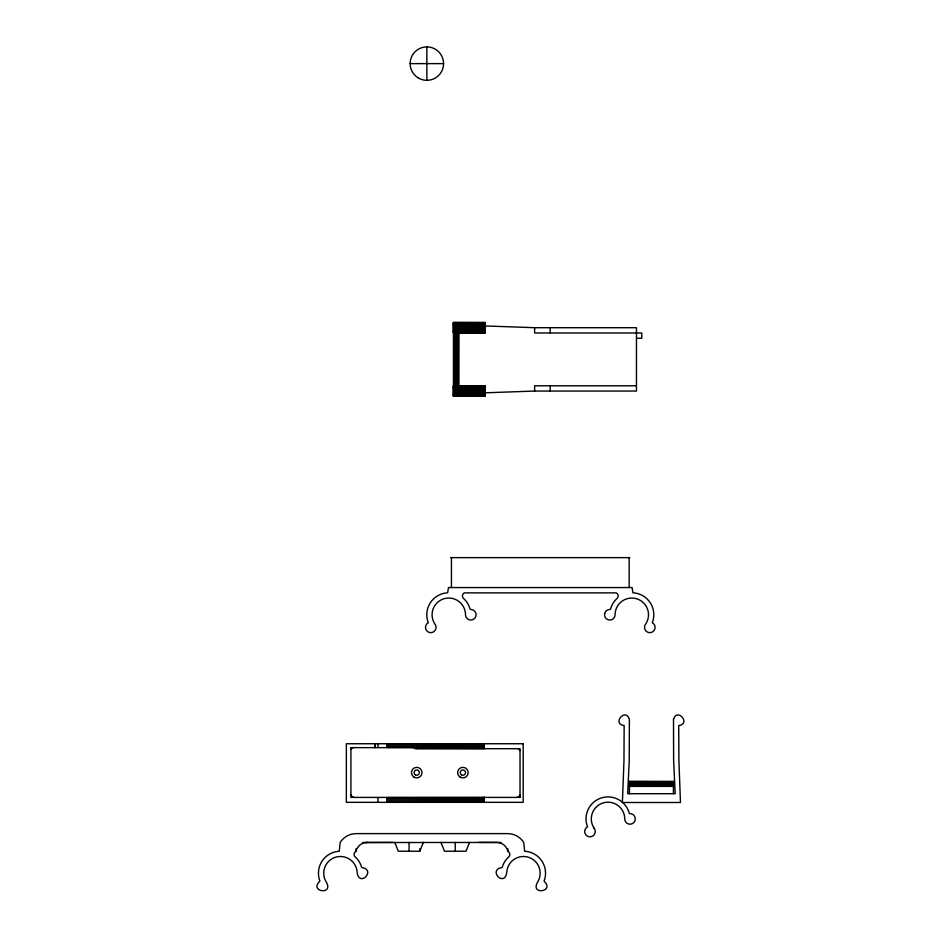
<?xml version="1.0" encoding="UTF-8"?>
<svg xmlns="http://www.w3.org/2000/svg" width="938" height="938" viewBox="0 0 938 938"><rect width="100%" height="100%" fill="white"/><g stroke="black" fill="none" stroke-linecap="round" stroke-linejoin="round"><path stroke-width="1.41" d="M374.977 747.621L374.977 743.752M375.13 747.621L375.13 743.752M377.967 747.621L377.991 743.752M386.819 747.621L386.819 743.752M388.309 747.621L388.309 743.752M389.809 747.621L389.809 743.752M391.31 747.621L391.31 743.752M392.799 747.621L392.799 743.752M394.3 747.621L394.3 743.752M395.789 747.621L395.789 743.752M397.278 747.621L397.278 743.752M398.767 747.621L398.767 743.752M400.256 747.621L400.256 743.752M401.745 747.621L401.745 743.752M403.234 747.621L403.234 743.752M404.712 747.621L404.712 743.752M406.189 747.621L406.189 743.752M407.667 747.621L407.667 743.752M409.132 747.621L409.132 743.752M410.598 747.621L410.598 743.752M412.063 743.752L412.063 747.621L413.517 747.633L413.517 743.752M351.011 794.685L350.918 797.417L353.661 797.335M519.898 750.517L520.027 748.688L518.093 748.782M394.781 842.418L398.31 851.212L419.837 851.212L423.355 842.418M469.528 842.418L466.01 851.212L444.471 851.212L440.954 842.418M365.785 842.523L496.835 842.453A11.315 11.315 0 0 1 507.868 851.317A3.342 3.342 0 0 1 508.724 856.851A21.996 21.996 0 0 0 502.205 867.509C487.15 869.854 504.75 887.923 506.755 872.328A16.72 16.72 0 0 1 528.2 857.18A16.72 16.72 0 0 1 537.931 881.556C529.173 895.778 555.554 891.663 544.028 881.204A21.996 21.996 0 0 0 524.6 851.235L523.756 842.465A19.217 19.217 0 0 0 507.868 833.612L356.03 833.612A19.217 19.217 0 0 0 340.142 842.465L339.286 851.235A21.996 21.996 0 0 0 319.905 881.087C308.321 891.886 334.76 895.614 325.967 881.556A16.72 16.72 0 0 1 335.698 857.18A16.72 16.72 0 0 1 357.132 872.328C359.137 887.923 376.736 869.854 361.693 867.509A21.996 21.996 0 0 0 355.162 856.851A3.342 3.342 0 0 1 356.03 851.317L356.03 848.784M485.134 392.811L534.637 391.052L636.468 391.052L636.468 327.702L534.637 327.702L485.134 325.943M362.889 842.453L392.834 842.418M410.141 63.62L443.58 63.62M453.453 322.52L485.134 322.66M453.453 322.754L485.134 322.86M453.453 322.977L485.134 322.977M453.453 323.106L485.134 323.106M453.453 323.411L485.134 323.411M453.453 323.587L485.134 323.587M453.453 323.762L485.134 323.762M453.453 323.95L485.134 323.95M453.453 324.149L485.134 324.149M453.453 324.36L485.134 324.36M453.453 324.583L485.134 324.583M453.453 324.806L485.134 324.806M453.453 325.052L485.134 325.052M453.453 325.287L485.134 325.287M453.453 325.545L485.134 325.545M453.453 325.791L485.134 325.791M453.453 326.061L485.134 326.061M453.453 326.318L485.134 326.318M453.453 326.588L485.134 326.588M453.453 326.858L485.134 326.858M453.453 327.139L485.134 327.139M453.453 327.409L485.134 327.409M453.453 327.69L485.134 327.69M453.453 327.972L485.134 327.972M453.453 328.241L485.134 328.241M453.453 328.523L485.134 328.523M453.453 328.792L485.134 328.792M453.453 329.062L485.134 329.062M453.453 329.32L485.134 329.32M453.453 329.59L485.134 329.59M453.453 329.836L485.134 329.836M453.453 330.094L485.134 330.094M453.453 330.34L485.134 330.34M453.453 330.575L485.134 330.575M453.453 330.797L485.134 330.797M453.453 331.02L485.134 331.02M453.453 331.231L485.134 331.231M453.453 331.431L485.134 331.431M453.453 331.618L485.134 331.618M453.453 331.806L485.134 331.806M453.453 331.97L485.134 331.97M453.453 332.275L485.134 332.122M453.453 332.404L485.134 332.404M485.134 332.521L453.453 332.627L485.134 332.802M453.453 332.978L485.134 332.931L485.134 322.438L453.453 322.473L453.453 396.317L485.134 396.235L485.134 385.788L453.453 385.788M636.468 338.266L641.744 338.266L641.744 332.978L534.637 332.978L534.637 327.702M636.468 385.776L534.637 385.776L534.637 391.052M453.453 385.881L485.134 385.952M453.453 386.034L485.134 386.128M453.453 386.233L485.134 386.35M453.453 386.479L485.134 386.479M453.453 386.784L485.134 386.632M453.453 386.948L485.134 386.948M453.453 387.136L485.134 387.136M453.453 387.324L485.134 387.324M453.453 387.523L485.134 387.523M453.453 387.734L485.134 387.734M453.453 387.957L485.134 387.957M453.453 388.18L485.134 388.18M453.453 388.414L485.134 388.414M453.453 388.66L485.134 388.66M453.453 388.918L485.134 388.918M453.453 389.164L485.134 389.164M453.453 389.434L485.134 389.434M453.453 389.692L485.134 389.692M453.453 389.962L485.134 389.962M453.453 390.231L485.134 390.231M453.453 390.513L485.134 390.513M453.453 390.783L485.134 390.783M453.453 391.064L485.134 391.064M453.453 391.345L485.134 391.345M453.453 391.615L485.134 391.615M453.453 391.896L485.134 391.896M453.453 392.166L485.134 392.166M453.453 392.436L485.134 392.436M453.453 392.694L485.134 392.694M453.453 392.963L485.134 392.963M453.453 393.21L485.134 393.21M453.453 393.468L485.134 393.468M453.453 393.702L485.134 393.702M453.453 393.948L485.134 393.948M453.453 394.171L485.134 394.171M453.453 394.394L485.134 394.394M453.453 394.605L485.134 394.605M453.453 394.804L485.134 394.804M453.453 394.992L485.134 394.992M453.453 395.168L485.134 395.168M453.453 395.344L485.134 395.344M453.453 395.496L485.134 395.496M453.453 395.648L485.134 395.777M453.453 395.895L485.134 395.895M453.453 396.094L485.134 396M450.721 557.629L629.867 557.629M629.445 781.413L673.425 781.448M629.445 781.565L673.425 781.635M629.445 781.835L673.425 781.835M629.445 781.952L673.425 782.093M629.445 782.233L673.425 782.233M629.445 782.386L673.425 782.386M629.445 782.562L673.425 782.562M629.445 782.738L673.425 782.738M629.445 782.925L673.425 782.925M629.445 783.124L673.425 783.124M629.445 783.336L673.425 783.336M629.445 783.558L673.425 783.558M629.445 783.781L673.425 783.781M629.445 784.016L673.425 784.016M629.445 784.262L673.425 784.262M629.445 784.508L673.425 784.508M629.445 784.766L673.425 784.766M629.445 785.024L673.425 785.024M629.445 785.294L673.425 785.294M629.445 785.563L673.425 785.563M629.445 785.833L673.425 785.833M629.445 786.103L673.425 786.103M629.445 786.384L673.425 786.384M478.532 842.418L500.974 842.453M414.092 747.633L414.971 747.633L353.556 747.633A2.638 2.638 0 0 0 350.918 750.283L350.918 793.9A3.518 3.518 0 0 0 354.435 797.417L516.51 797.417A3.518 3.518 0 0 0 520.027 793.9L520.027 751.326A2.638 2.638 0 0 0 517.389 748.688L414.971 748.688L414.971 743.752M517.284 797.335L520.027 797.417L519.933 794.685M351.046 749.462L350.918 747.645L352.852 747.738M350.918 747.645L352.747 747.774M593.977 828.055L594.153 828.277A5.276 5.276 0 0 1 593.027 835.852A5.276 5.276 0 0 1 585.511 834.328A5.276 5.276 0 0 1 587.434 826.906L587.481 826.788A21.996 21.996 0 0 1 601.211 797.98A21.996 21.996 0 0 1 629.257 813.211L629.457 813.656A5.276 5.276 0 0 1 635.178 817.807L635.225 819.73A5.276 5.276 0 0 1 629.328 824.139A5.276 5.276 0 0 1 624.755 818.358L624.708 818.03A16.72 16.72 0 0 0 602.853 803.01A16.72 16.72 0 0 0 593.989 828.008L594.153 828.277M519.898 794.838L520.027 797.417M673.425 781.377L673.425 793.7M629.445 781.377L629.445 793.7M629.164 557.629L629.164 587.551M550.219 327.702L550.219 332.978M550.219 385.776L550.219 391.052M507.868 848.784L507.868 851.317M484.301 743.752L484.301 748.676M484.336 797.066L484.336 802.342M483.551 743.752L483.551 748.676M483.551 797.417L483.551 802.342M482.742 743.752L482.742 748.676M482.742 797.417L482.742 802.342M481.921 743.752L481.921 748.676M481.921 797.417L481.921 802.342M481.077 743.752L481.077 748.676M481.077 797.417L481.077 802.342M480.221 743.752L480.221 748.676M480.221 797.417L480.221 802.342M479.353 743.752L479.353 748.676M479.353 797.417L479.353 802.342M478.462 743.752L478.462 748.676M478.462 797.417L478.462 802.342M477.559 743.752L477.559 748.676M477.559 797.417L477.559 802.342M476.645 743.752L476.645 748.676M476.645 797.417L476.645 802.342M475.707 743.752L475.707 748.676M475.707 797.417L475.707 802.342M474.757 743.752L474.757 748.676M474.757 797.417L474.757 802.342M473.796 743.752L473.796 748.676M473.796 797.417L473.796 802.342M472.811 743.752L472.811 748.676M472.811 797.417L472.811 802.342M471.814 743.752L471.814 748.676M471.814 797.417L471.814 802.342M470.806 743.752L470.806 748.676M470.806 797.417L470.806 802.342M469.786 743.752L469.786 748.676M469.786 797.417L469.786 802.342M468.742 743.752L468.742 748.676M468.742 797.417L468.742 802.342M467.699 743.752L467.699 748.676M467.699 797.417L467.699 802.342M466.632 743.752L466.632 748.676M466.632 797.417L466.632 802.342M465.553 743.752L465.553 748.676M465.553 797.417L465.553 802.342M464.462 743.752L464.462 748.676M464.462 797.417L464.462 802.342M463.349 743.752L463.349 748.676M463.349 797.417L463.349 802.342M462.235 743.752L462.235 748.676M462.235 797.417L462.235 802.342M461.097 743.752L461.097 748.676M461.097 797.417L461.097 802.342M459.96 743.752L459.96 748.676M459.96 797.417L459.96 802.342M458.799 743.752L458.799 748.676M458.799 797.417L458.799 802.342M458.741 332.978L458.729 385.776M458.553 332.978L458.483 385.776M458.283 332.978L458.283 385.776M458.166 332.978L458.025 385.776M457.885 332.978L457.885 385.776M457.732 332.978L457.732 385.776M457.627 743.752L457.627 748.676M457.627 797.417L457.627 802.342M457.556 332.978L457.556 385.776M457.381 332.978L457.381 385.776M457.193 332.978L457.193 385.776M456.994 332.978L456.994 385.776M456.783 332.978L456.783 385.776M456.56 332.978L456.56 385.776M456.443 743.752L456.443 748.676M456.443 797.417L456.443 802.342M456.337 332.978L456.337 385.776M456.103 332.978L456.103 385.776M455.856 332.978L455.856 385.776M455.61 332.978L455.61 385.776M455.352 332.978L455.352 385.776M455.258 743.752L455.258 748.676M455.258 797.417L455.258 802.342M455.094 332.978L455.094 385.776M455.235 842.418L455.235 851.212M454.824 332.978L454.824 385.776M454.555 332.978L454.555 385.776M454.285 332.978L454.285 385.776M454.004 332.978L454.004 385.776M454.051 743.752L454.051 748.676M454.051 797.417L454.051 802.342M453.734 332.978L453.734 385.776M452.831 743.752L452.831 748.676M452.831 797.417L452.831 802.342M451.6 743.752L451.6 748.676M451.6 797.417L451.6 802.342M451.436 557.629L451.436 587.551M450.357 743.752L450.357 748.676M450.357 797.417L450.357 802.342M449.114 743.752L449.114 748.676M449.114 797.417L449.114 802.342M447.848 743.752L447.848 748.676M447.848 797.417L447.848 802.342M446.582 743.752L446.582 748.676M446.582 797.417L446.582 802.342M445.304 743.752L445.304 748.676M445.304 797.417L445.304 802.342M444.002 743.752L444.002 748.676M444.002 797.417L444.002 802.342M442.701 743.752L442.701 748.676M442.701 797.417L442.701 802.342M441.399 743.752L441.399 748.676M441.399 797.417L441.399 802.342M440.074 743.752L440.074 748.676M440.074 797.417L440.074 802.342M438.75 743.752L438.75 748.676M438.75 797.417L438.75 802.342M437.401 743.752L437.401 748.676M437.401 797.417L437.401 802.342M436.053 743.752L436.053 748.676M436.053 797.417L436.053 802.342M434.704 743.752L434.704 748.676M434.704 797.417L434.704 802.342M433.344 743.752L433.344 748.676M433.344 797.417L433.344 802.342M431.972 743.752L431.972 748.676M431.972 797.417L431.972 802.342M430.589 743.752L430.589 748.676M430.589 797.417L430.589 802.342M429.205 743.752L429.205 748.676M429.205 797.417L429.205 802.342M427.81 743.752L427.81 748.676M427.81 797.417L427.81 802.342M426.86 46.9L426.86 80.34M426.403 743.752L426.403 748.676M426.403 797.417L426.403 802.342M424.996 743.752L424.996 748.676M424.996 797.417L424.996 802.342M423.577 743.752L423.577 748.676M423.577 797.417L423.577 802.342M422.159 743.752L422.159 748.676M422.159 797.417L422.159 802.342M420.74 743.752L420.74 748.676M420.74 797.417L420.74 802.342M419.837 848.702L419.837 851.212M419.298 743.752L419.298 748.676M419.298 797.417L419.298 802.342M417.867 743.752L417.867 748.676M417.867 797.417L417.867 802.342M416.425 743.752L416.425 748.676M416.425 797.417L416.425 802.342M414.971 797.417L414.971 802.342M413.517 797.417L413.517 802.342M412.063 797.417L412.063 802.342M410.598 797.417L410.598 802.342M409.132 797.417L409.132 802.342M409.074 842.418L409.074 851.212M407.667 797.417L407.667 802.342M406.189 797.417L406.189 802.342M404.712 797.417L404.712 802.342M403.234 797.417L403.234 802.342M401.745 797.417L401.745 802.342M400.256 797.417L400.256 802.342M398.767 797.417L398.767 802.342M397.278 797.417L397.278 802.342M395.789 797.417L395.789 802.342M394.3 797.417L394.3 802.342M392.799 797.417L392.799 802.342M391.31 797.417L391.31 802.342M389.809 797.417L389.809 802.342M388.309 797.417L388.309 802.342M386.819 797.417L386.819 802.342M378.014 797.417L378.014 802.342M356.03 851.317A11.315 11.315 0 0 1 367.051 842.453M673.496 719.423L673.625 760.39L675.196 793.7L627.674 793.7L629.246 760.39L629.375 719.423C625.763 707.123 611.435 723.902 624.145 725.543L623.969 760.39L622.398 802.494L680.472 802.494L678.901 760.39L678.725 725.543C691.435 723.902 677.107 707.123 673.496 719.423M604.635 613.663L604.588 615.586A5.276 5.276 0 0 0 610.486 619.995A5.276 5.276 0 0 0 615.047 614.214L615.105 613.886A16.72 16.72 0 0 1 636.55 598.737A16.72 16.72 0 0 1 646.27 623.125L645.661 624.133A5.276 5.276 0 0 0 644.828 629.105L645.766 630.77A5.276 5.276 0 0 0 653.892 630.735A5.276 5.276 0 0 0 652.379 622.762L652.332 622.644A21.996 21.996 0 0 0 632.951 592.793L632.106 587.551L448.481 587.551L447.637 592.793A21.996 21.996 0 0 0 428.256 622.644L428.291 622.726A5.276 5.276 0 0 0 426.696 630.735A5.276 5.276 0 0 0 434.822 630.77L435.76 629.105A5.276 5.276 0 0 0 434.927 624.133L434.317 623.125A16.72 16.72 0 0 1 444.037 598.737A16.72 16.72 0 0 1 465.483 613.886L465.541 614.214A5.276 5.276 0 0 0 470.102 619.995A5.276 5.276 0 0 0 476 615.586L475.953 613.663A5.276 5.276 0 0 0 470.794 609.477L470.044 609.067A21.996 21.996 0 0 0 463.513 598.421A3.342 3.342 0 0 1 464.38 592.875L616.207 592.875A3.342 3.342 0 0 1 617.075 598.421A21.996 21.996 0 0 0 610.544 609.067L609.806 609.477A5.276 5.276 0 0 0 604.635 613.663M523.193 743.752L346.345 743.752L346.345 802.342L523.193 802.342L523.193 743.752M417.762 77.631A16.72 16.72 0 0 0 443.557 64.488A16.72 16.72 0 0 0 419.274 48.717A16.72 16.72 0 0 0 417.762 77.631M415.3 774.823A2.638 2.638 0 0 0 419.368 772.748A2.638 2.638 0 0 0 415.534 770.25A2.638 2.638 0 0 0 415.3 774.823M461.461 774.823A2.638 2.638 0 0 0 465.541 772.748A2.638 2.638 0 0 0 461.707 770.25A2.638 2.638 0 0 0 461.461 774.823M460.03 777.039A5.276 5.276 0 0 0 468.179 772.889A5.276 5.276 0 0 0 460.499 767.905A5.276 5.276 0 0 0 460.03 777.039M413.857 777.039A5.276 5.276 0 0 0 422.006 772.889A5.276 5.276 0 0 0 414.338 767.905A5.276 5.276 0 0 0 413.857 777.039"/></g></svg>
